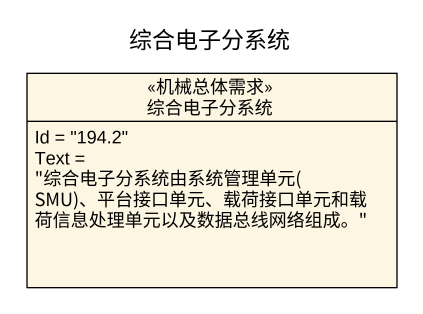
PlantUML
@startuml
title 综合电子分系统
hide circle
hide empty members
class 综合电子分系统 <<机械总体需求>> {
  Id = "194.2"
  {field} Text = "综合电子分系统由系统管理单元(SMU)、平台接口单元、载荷接口单元和载荷信息处理单元以及数据总线网络组成。"
}
@enduml
